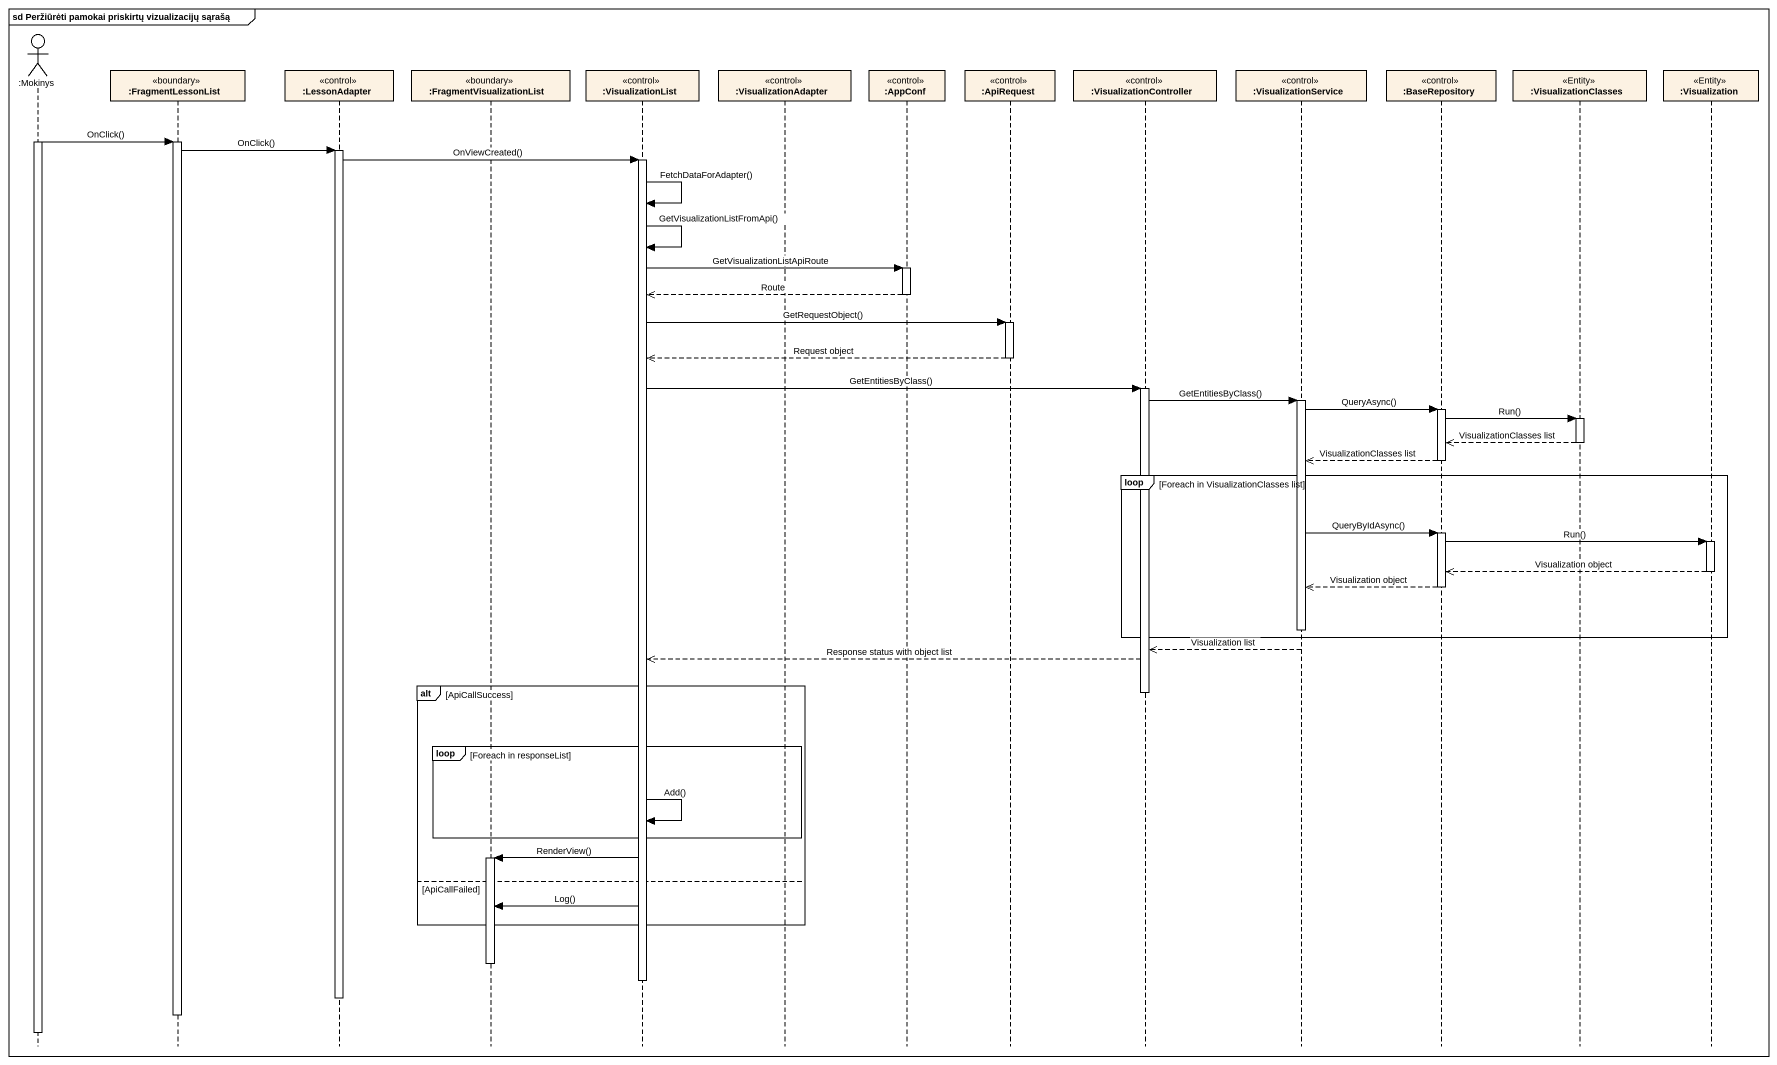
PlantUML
@startuml
mainframe sd Peržiūrėti pamokai priskirtų vizualizacijų sąrašą
hide footbox
actor ":Mokinys" as Mokinys
participant ":FragmentLessonList" as FragmentLessonList <<boundary>>
participant ":LessonAdapter" as LessonAdapter <<control>>
participant ":FragmentVisualizationList" as FragmentVisualizationList <<boundary>>
participant ":VisualizationList" as VisualizationList <<control>>
participant ":VisualizationAdapter" as VisualizationAdapter <<control>>
participant ":AppConf" as AppConf <<control>>
participant ":ApiRequest" as ApiRequest <<control>>
participant ":VisualizationController" as VisualizationController <<control>>
participant ":VisualizationService" as VisualizationService <<control>>
participant ":BaseRepository" as BaseRepository <<control>>
participant ":VisualizationClasses" as VisualizationClasses <<Entity>>
participant ":Visualization" as Visualization <<Entity>>

activate Mokinys
Mokinys -> FragmentLessonList : OnClick()
activate FragmentLessonList
FragmentLessonList -> LessonAdapter : OnClick()
activate LessonAdapter
LessonAdapter -> VisualizationList : OnViewCreated()
activate VisualizationList
VisualizationList -> VisualizationList : FetchDataForAdapter()
VisualizationList -> VisualizationList : GetVisualizationListFromApi()
VisualizationList -> AppConf : GetVisualizationListApiRoute
activate AppConf
AppConf -->> VisualizationList : Route
deactivate AppConf
VisualizationList -> ApiRequest : GetRequestObject()
activate ApiRequest
ApiRequest -->> VisualizationList : Request object
deactivate ApiRequest
VisualizationList -> VisualizationController : GetEntitiesByClass()
activate VisualizationController
VisualizationController -> VisualizationService : GetEntitiesByClass()
activate VisualizationService
VisualizationService -> BaseRepository : QueryAsync()
activate BaseRepository
BaseRepository -> VisualizationClasses : Run()
activate VisualizationClasses
VisualizationClasses -->> BaseRepository : VisualizationClasses list
deactivate VisualizationClasses
BaseRepository -->> VisualizationService : VisualizationClasses list
deactivate BaseRepository
loop Foreach in VisualizationClasses list
  VisualizationService -> BaseRepository : QueryByIdAsync()
  activate BaseRepository
  BaseRepository -> Visualization : Run()
  activate Visualization
  Visualization -->> BaseRepository : Visualization object
  deactivate Visualization
  BaseRepository -->> VisualizationService : Visualization object
  deactivate BaseRepository
  deactivate VisualizationService
end
VisualizationService -->> VisualizationController : Visualization list
VisualizationController -->> VisualizationList : Response status with object list
alt ApiCallSuccess
  deactivate VisualizationController
  loop Foreach in responseList
    VisualizationList -> VisualizationList : Add()
  end
  VisualizationList -> FragmentVisualizationList : RenderView()
  activate FragmentVisualizationList
else ApiCallFailed
  VisualizationList -> FragmentVisualizationList : Log()
end
deactivate FragmentVisualizationList
deactivate VisualizationList
deactivate LessonAdapter
deactivate FragmentLessonList
deactivate Mokinys
@enduml
